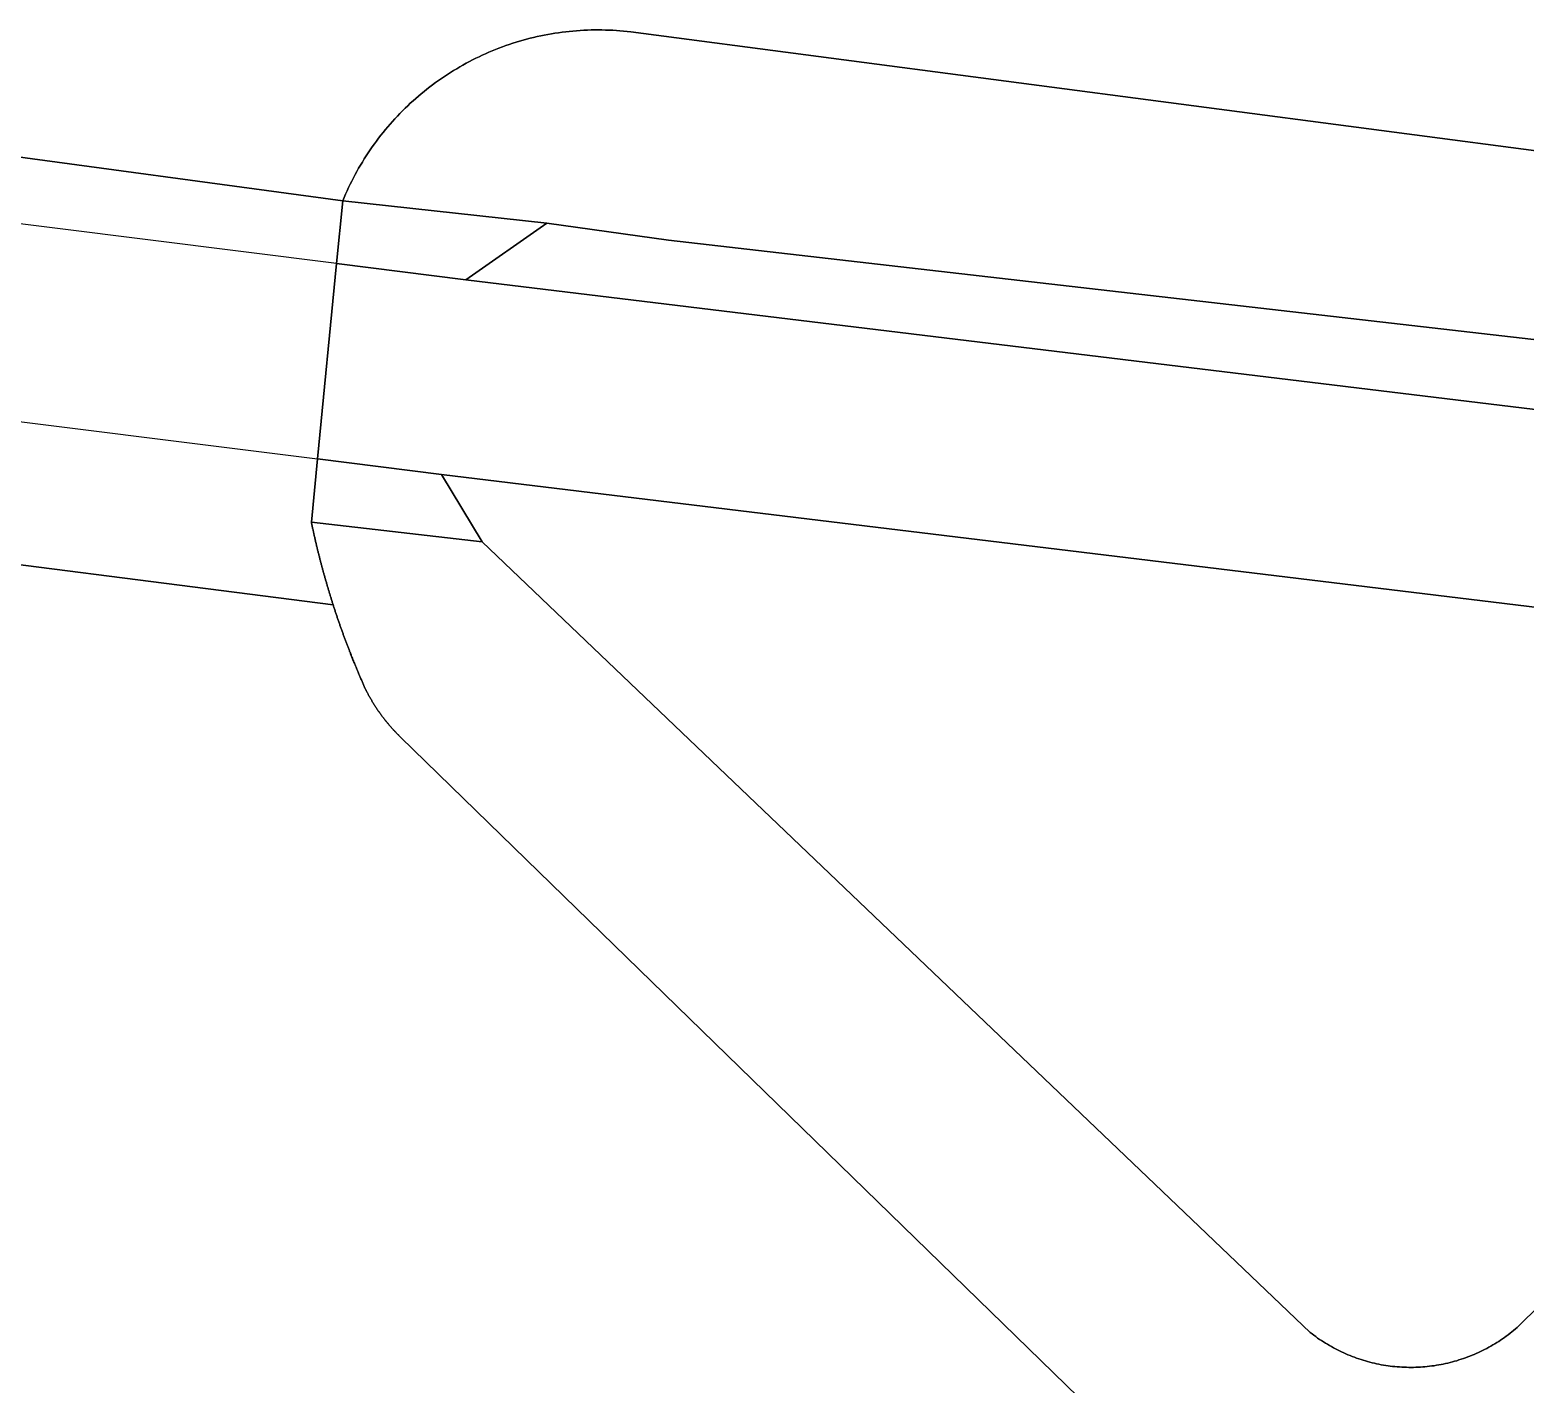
# Model space of a CAD drawing. Header units: metres. Extents: x -127 to 442, y -186 to 462.
# Drawn here: x 70.61 to 96.07, y 211.82 to 234.88 of the extents above; entities that cross this region are included whole.
import ezdxf

# ---------------------------------------------------------------- set-up
doc = ezdxf.new("R2010")
doc.units = ezdxf.units.M

msp = doc.modelspace()

# ---------------------------------------------------------------- linework, layer by layer
at = {"layer": 'road_1', "color": 7}
for points in [[(69.398, 231.703), (68.921, 228.395), (75.509, 227.57), (75.833, 230.896), (69.398, 231.703)], [(78.035, 230.62), (75.833, 230.896), (75.509, 227.57), (77.62, 227.305), (115.176, 222.75), (115.203, 222.747), (115.601, 226.063), (115.575, 226.067), (78.035, 230.62)]]:
    msp.add_lwpolyline(points, close=True, dxfattribs=at)
at = {"layer": 'terrain_5', "color": 3}
for points in [[(100.014, 232.321), (80.842, 234.842), (80.842, 234.842), (80.781, 234.849), (80.719, 234.855), (80.658, 234.861), (80.596, 234.865), (80.535, 234.869), (80.473, 234.872), (80.411, 234.874), (80.35, 234.876), (80.288, 234.876), (80.226, 234.876), (80.165, 234.875), (80.103, 234.873), (80.041, 234.87), (79.98, 234.867), (79.918, 234.862), (79.857, 234.857), (79.795, 234.851), (79.734, 234.845), (79.673, 234.837), (79.612, 234.829), (79.551, 234.82), (79.49, 234.81), (79.429, 234.799), (79.368, 234.787), (79.308, 234.775), (79.248, 234.762), (79.187, 234.748), (79.128, 234.733), (79.068, 234.718), (79.008, 234.701), (78.949, 234.684), (78.89, 234.666), (78.831, 234.648), (78.773, 234.628), (78.714, 234.608), (78.656, 234.587), (78.598, 234.566), (78.541, 234.543), (78.484, 234.52), (78.427, 234.496), (78.37, 234.471), (78.314, 234.446), (78.258, 234.42), (78.203, 234.393), (78.148, 234.365), (78.093, 234.337), (78.038, 234.308), (77.984, 234.278), (77.931, 234.247), (77.878, 234.216), (77.825, 234.184), (77.772, 234.152), (77.72, 234.118), (77.669, 234.084), (77.618, 234.05), (77.567, 234.014), (77.517, 233.979), (77.467, 233.942), (77.418, 233.905), (77.37, 233.867), (77.321, 233.828), (77.274, 233.789), (77.227, 233.749), (77.18, 233.709), (77.134, 233.668), (77.088, 233.626), (77.043, 233.584), (76.999, 233.541), (76.955, 233.498), (76.912, 233.454), (76.869, 233.409), (76.827, 233.364), (76.786, 233.318), (76.745, 233.272), (76.704, 233.225), (76.665, 233.178), (76.626, 233.13), (76.587, 233.082), (76.549, 233.033), (76.512, 232.984), (76.476, 232.934), (76.44, 232.884), (76.405, 232.833), (76.37, 232.782), (76.336, 232.731), (76.303, 232.679), (76.271, 232.626), (76.239, 232.573), (76.208, 232.52), (76.178, 232.466), (76.148, 232.412), (76.119, 232.357), (76.091, 232.303), (76.063, 232.247), (76.037, 232.192), (76.011, 232.136), (75.985, 232.08), (75.961, 232.023), (75.937, 231.966), (75.937, 231.966), (79.411, 231.585), (81.483, 231.296), (100.122, 229.156)], [(100.122, 229.156), (81.483, 231.296), (79.411, 231.585), (79.411, 231.585), (78.035, 230.62), (115.575, 226.067)], [(115.176, 222.75), (77.62, 227.305), (78.31, 226.161), (92.411, 212.695), (92.411, 212.695), (92.442, 212.671), (92.474, 212.647), (92.505, 212.624), (92.537, 212.601), (92.57, 212.578), (92.603, 212.557), (92.636, 212.535), (92.669, 212.514), (92.703, 212.494), (92.737, 212.474), (92.771, 212.454), (92.805, 212.435), (92.84, 212.416), (92.875, 212.398), (92.911, 212.381), (92.946, 212.364), (92.982, 212.347), (93.018, 212.331), (93.054, 212.316), (93.091, 212.301), (93.127, 212.286), (93.164, 212.272), (93.201, 212.259), (93.238, 212.246), (93.276, 212.234), (93.313, 212.222), (93.351, 212.211), (93.389, 212.2), (93.427, 212.19), (93.465, 212.18), (93.504, 212.171), (93.542, 212.162), (93.581, 212.154), (93.62, 212.147), (93.658, 212.14), (93.697, 212.134), (93.736, 212.128), (93.775, 212.123), (93.814, 212.118), (93.854, 212.114), (93.893, 212.11), (93.932, 212.108), (93.972, 212.105), (94.011, 212.103), (94.05, 212.102), (94.09, 212.101), (94.129, 212.101), (94.169, 212.101), (94.208, 212.102), (94.247, 212.104), (94.287, 212.106), (94.326, 212.109), (94.365, 212.112), (94.405, 212.116), (94.444, 212.12), (94.483, 212.125), (94.522, 212.13), (94.561, 212.136), (94.6, 212.143), (94.638, 212.15), (94.677, 212.158), (94.716, 212.166), (94.754, 212.175), (94.792, 212.184), (94.831, 212.194), (94.869, 212.204), (94.906, 212.215), (94.944, 212.227), (94.982, 212.239), (95.019, 212.251), (95.056, 212.265), (95.093, 212.278), (95.13, 212.292), (95.167, 212.307), (95.203, 212.322), (95.239, 212.338), (95.275, 212.354), (95.311, 212.371), (95.346, 212.388), (95.381, 212.406), (95.416, 212.424), (95.451, 212.443), (95.485, 212.462), (95.519, 212.482), (95.553, 212.502), (95.587, 212.523), (95.62, 212.544), (95.653, 212.566), (95.685, 212.588), (95.718, 212.611), (95.75, 212.634), (95.781, 212.657), (95.813, 212.681), (95.844, 212.705), (95.874, 212.73), (95.904, 212.756), (95.934, 212.781), (95.964, 212.807), (95.993, 212.834), (95.993, 212.834), (104.133, 220.814)], [(104.133, 220.814), (95.993, 212.834), (95.993, 212.834), (95.964, 212.807), (95.934, 212.781), (95.904, 212.756), (95.874, 212.73), (95.844, 212.705), (95.813, 212.681), (95.781, 212.657), (95.75, 212.634), (95.718, 212.611), (95.685, 212.588), (95.653, 212.566), (95.62, 212.544), (95.587, 212.523), (95.553, 212.502), (95.519, 212.482), (95.485, 212.462), (95.451, 212.443), (95.416, 212.424), (95.381, 212.406), (95.346, 212.388), (95.311, 212.371), (95.275, 212.354), (95.239, 212.338), (95.203, 212.322), (95.167, 212.307), (95.13, 212.292), (95.093, 212.278), (95.056, 212.265), (95.019, 212.251), (94.982, 212.239), (94.944, 212.227), (94.906, 212.215), (94.869, 212.204), (94.831, 212.194), (94.792, 212.184), (94.754, 212.175), (94.716, 212.166), (94.677, 212.158), (94.638, 212.15), (94.6, 212.143), (94.561, 212.136), (94.522, 212.13), (94.483, 212.125), (94.444, 212.12), (94.405, 212.116), (94.365, 212.112), (94.326, 212.109), (94.287, 212.106), (94.247, 212.104), (94.208, 212.102), (94.169, 212.101), (94.129, 212.101), (94.09, 212.101), (94.05, 212.102), (94.011, 212.103), (93.972, 212.105), (93.932, 212.108), (93.893, 212.11), (93.854, 212.114), (93.814, 212.118), (93.775, 212.123), (93.736, 212.128), (93.697, 212.134), (93.658, 212.14), (93.62, 212.147), (93.581, 212.154), (93.542, 212.162), (93.504, 212.171), (93.465, 212.18), (93.427, 212.19), (93.389, 212.2), (93.351, 212.211), (93.313, 212.222), (93.276, 212.234), (93.238, 212.246), (93.201, 212.259), (93.164, 212.272), (93.127, 212.286), (93.091, 212.301), (93.054, 212.316), (93.018, 212.331), (92.982, 212.347), (92.946, 212.364), (92.911, 212.381), (92.875, 212.398), (92.84, 212.416), (92.805, 212.435), (92.771, 212.454), (92.737, 212.474), (92.703, 212.494), (92.669, 212.514), (92.636, 212.535), (92.603, 212.557), (92.57, 212.578), (92.537, 212.601), (92.505, 212.624), (92.474, 212.647), (92.442, 212.671), (92.411, 212.695), (92.411, 212.695), (78.31, 226.161), (75.403, 226.491), (75.403, 226.491), (75.406, 226.477), (75.409, 226.462), (75.412, 226.448), (75.415, 226.434), (75.418, 226.419), (75.421, 226.405), (75.424, 226.391), (75.428, 226.376), (75.431, 226.362), (75.434, 226.348), (75.437, 226.333), (75.44, 226.319), (75.443, 226.305), (75.447, 226.29), (75.45, 226.276), (75.453, 226.262), (75.456, 226.248), (75.46, 226.233), (75.463, 226.219), (75.466, 226.205), (75.469, 226.19), (75.473, 226.176), (75.476, 226.162), (75.479, 226.148), (75.483, 226.133), (75.486, 226.119), (75.49, 226.105), (75.493, 226.09), (75.496, 226.076), (75.5, 226.062), (75.503, 226.048), (75.507, 226.033), (75.51, 226.019), (75.514, 226.005), (75.517, 225.991), (75.521, 225.977), (75.524, 225.962), (75.528, 225.948), (75.532, 225.934), (75.535, 225.92), (75.539, 225.905), (75.542, 225.891), (75.546, 225.877), (75.55, 225.863), (75.553, 225.849), (75.557, 225.834), (75.561, 225.82), (75.564, 225.806), (75.568, 225.792), (75.572, 225.778), (75.576, 225.764), (75.579, 225.749), (75.583, 225.735), (75.587, 225.721), (75.591, 225.707), (75.595, 225.693), (75.599, 225.679), (75.602, 225.664), (75.606, 225.65), (75.61, 225.636), (75.614, 225.622), (75.618, 225.608), (75.622, 225.594), (75.626, 225.58), (75.63, 225.565), (75.634, 225.551), (75.638, 225.537), (75.642, 225.523), (75.646, 225.509), (75.65, 225.495), (75.654, 225.481), (75.658, 225.467), (75.662, 225.453), (75.666, 225.439), (75.67, 225.425), (75.674, 225.41), (75.678, 225.396), (75.683, 225.382), (75.687, 225.368), (75.691, 225.354), (75.695, 225.34), (75.699, 225.326), (75.704, 225.312), (75.708, 225.298), (75.712, 225.284), (75.716, 225.27), (75.721, 225.256), (75.725, 225.242), (75.729, 225.228), (75.733, 225.214), (75.738, 225.2), (75.742, 225.186), (75.747, 225.172), (75.751, 225.158), (75.755, 225.144), (75.76, 225.13), (75.764, 225.116), (75.769, 225.102), (75.773, 225.088), (75.773, 225.088), (75.778, 225.073), (75.782, 225.059), (75.787, 225.044), (75.792, 225.03), (75.797, 225.015), (75.801, 225), (75.806, 224.986), (75.811, 224.971), (75.816, 224.957), (75.821, 224.942), (75.826, 224.927), (75.83, 224.913), (75.835, 224.898), (75.84, 224.884), (75.845, 224.869), (75.85, 224.855), (75.855, 224.84), (75.86, 224.826), (75.865, 224.811), (75.87, 224.797), (75.875, 224.782), (75.88, 224.768), (75.885, 224.753), (75.89, 224.739), (75.895, 224.724), (75.9, 224.71), (75.906, 224.695), (75.911, 224.681), (75.916, 224.666), (75.921, 224.652), (75.926, 224.637), (75.931, 224.623), (75.937, 224.608), (75.942, 224.594), (75.947, 224.58), (75.952, 224.565), (75.958, 224.551), (75.963, 224.536), (75.968, 224.522), (75.974, 224.508), (75.979, 224.493), (75.984, 224.479), (75.99, 224.464), (75.995, 224.45), (76, 224.436), (76.006, 224.421), (76.011, 224.407), (76.017, 224.393), (76.022, 224.378), (76.028, 224.364), (76.033, 224.35), (76.039, 224.335), (76.044, 224.321), (76.05, 224.307), (76.055, 224.292), (76.061, 224.278), (76.067, 224.264), (76.072, 224.249), (76.078, 224.235), (76.083, 224.221), (76.089, 224.207), (76.095, 224.192), (76.101, 224.178), (76.106, 224.164), (76.112, 224.149), (76.118, 224.135), (76.123, 224.121), (76.129, 224.107), (76.135, 224.093), (76.141, 224.078), (76.147, 224.064), (76.152, 224.05), (76.158, 224.036), (76.164, 224.022), (76.17, 224.007), (76.176, 223.993), (76.182, 223.979), (76.188, 223.965), (76.194, 223.951), (76.2, 223.937), (76.206, 223.922), (76.212, 223.908), (76.218, 223.894), (76.224, 223.88), (76.23, 223.866), (76.236, 223.852), (76.242, 223.838), (76.248, 223.824), (76.254, 223.81), (76.26, 223.795), (76.266, 223.781), (76.273, 223.767), (76.279, 223.753), (76.285, 223.739), (76.291, 223.725), (76.297, 223.711), (76.303, 223.697), (76.31, 223.683), (76.316, 223.669), (76.316, 223.669), (76.321, 223.66), (76.325, 223.65), (76.33, 223.641), (76.335, 223.631), (76.339, 223.622), (76.344, 223.613), (76.349, 223.603), (76.354, 223.594), (76.359, 223.585), (76.364, 223.576), (76.368, 223.566), (76.373, 223.557), (76.378, 223.548), (76.383, 223.539), (76.389, 223.53), (76.394, 223.52), (76.399, 223.511), (76.404, 223.502), (76.409, 223.493), (76.414, 223.484), (76.42, 223.475), (76.425, 223.466), (76.43, 223.457), (76.435, 223.448), (76.441, 223.439), (76.446, 223.43), (76.452, 223.421), (76.457, 223.412), (76.463, 223.403), (76.468, 223.394), (76.474, 223.385), (76.479, 223.376), (76.485, 223.368), (76.491, 223.359), (76.496, 223.35), (76.502, 223.341), (76.508, 223.332), (76.514, 223.324), (76.519, 223.315), (76.525, 223.306), (76.531, 223.298), (76.537, 223.289), (76.543, 223.28), (76.549, 223.272), (76.555, 223.263), (76.561, 223.255), (76.567, 223.246), (76.573, 223.238), (76.579, 223.229), (76.585, 223.221), (76.591, 223.212), (76.598, 223.204), (76.604, 223.195), (76.61, 223.187), (76.616, 223.178), (76.623, 223.17), (76.629, 223.162), (76.636, 223.153), (76.642, 223.145), (76.648, 223.137), (76.655, 223.129), (76.661, 223.12), (76.668, 223.112), (76.674, 223.104), (76.681, 223.096), (76.688, 223.088), (76.694, 223.08), (76.701, 223.072), (76.708, 223.063), (76.714, 223.055), (76.721, 223.047), (76.728, 223.039), (76.735, 223.031), (76.741, 223.024), (76.748, 223.016), (76.755, 223.008), (76.762, 223), (76.769, 222.992), (76.776, 222.984), (76.783, 222.976), (76.79, 222.969), (76.797, 222.961), (76.804, 222.953), (76.811, 222.945), (76.818, 222.938), (76.826, 222.93), (76.833, 222.922), (76.84, 222.915), (76.847, 222.907), (76.854, 222.9), (76.862, 222.892), (76.869, 222.885), (76.876, 222.877), (76.884, 222.87), (76.891, 222.862), (76.899, 222.855), (76.906, 222.848), (76.914, 222.84), (76.921, 222.833), (76.921, 222.833), (91.249, 208.888)]]:
    msp.add_lwpolyline(points, dxfattribs=at)
for points in [[(79.411, 231.585), (75.937, 231.966), (75.833, 230.896), (78.035, 230.62), (79.411, 231.585)], [(77.62, 227.305), (75.509, 227.57), (75.403, 226.491), (78.31, 226.161), (77.62, 227.305)]]:
    msp.add_lwpolyline(points, close=True, dxfattribs=at)
at = {"layer": 'water', "color": 5}
for points in [[(69.557, 232.826), (75.937, 231.966), (75.937, 231.966), (75.961, 232.023), (75.985, 232.08), (76.011, 232.136), (76.037, 232.192), (76.063, 232.247), (76.091, 232.303), (76.119, 232.357), (76.148, 232.412), (76.178, 232.466), (76.208, 232.52), (76.239, 232.573), (76.271, 232.626), (76.303, 232.679), (76.336, 232.731), (76.37, 232.782), (76.405, 232.833), (76.44, 232.884), (76.476, 232.934), (76.512, 232.984), (76.549, 233.033), (76.587, 233.082), (76.626, 233.13), (76.665, 233.178), (76.704, 233.225), (76.745, 233.272), (76.786, 233.318), (76.827, 233.364), (76.869, 233.409), (76.912, 233.454), (76.955, 233.498), (76.999, 233.541), (77.043, 233.584), (77.088, 233.626), (77.134, 233.668), (77.18, 233.709), (77.227, 233.749), (77.274, 233.789), (77.321, 233.828), (77.37, 233.867), (77.418, 233.905), (77.467, 233.942), (77.517, 233.979), (77.567, 234.014), (77.618, 234.05), (77.669, 234.084), (77.72, 234.118), (77.772, 234.152), (77.825, 234.184), (77.878, 234.216), (77.931, 234.247), (77.984, 234.278), (78.038, 234.308), (78.093, 234.337), (78.148, 234.365), (78.203, 234.393), (78.258, 234.42), (78.314, 234.446), (78.37, 234.471), (78.427, 234.496), (78.484, 234.52), (78.541, 234.543), (78.598, 234.566), (78.656, 234.587), (78.714, 234.608), (78.773, 234.628), (78.831, 234.648), (78.89, 234.666), (78.949, 234.684), (79.008, 234.701), (79.068, 234.718), (79.128, 234.733), (79.187, 234.748), (79.248, 234.762), (79.308, 234.775), (79.368, 234.787), (79.429, 234.799), (79.49, 234.81), (79.551, 234.82), (79.612, 234.829), (79.673, 234.837), (79.734, 234.845), (79.795, 234.851), (79.857, 234.857), (79.918, 234.862), (79.98, 234.867), (80.041, 234.87), (80.103, 234.873), (80.165, 234.875), (80.226, 234.876), (80.288, 234.876), (80.35, 234.876), (80.411, 234.874), (80.473, 234.872), (80.535, 234.869), (80.596, 234.865), (80.658, 234.861), (80.719, 234.855), (80.781, 234.849), (80.842, 234.842), (80.842, 234.842), (100.014, 232.321)], [(67.428, 226.152), (75.773, 225.088), (75.773, 225.088), (75.769, 225.102), (75.764, 225.116), (75.76, 225.13), (75.755, 225.144), (75.751, 225.158), (75.747, 225.172), (75.742, 225.186), (75.738, 225.2), (75.733, 225.214), (75.729, 225.228), (75.725, 225.242), (75.721, 225.256), (75.716, 225.27), (75.712, 225.284), (75.708, 225.298), (75.704, 225.312), (75.699, 225.326), (75.695, 225.34), (75.691, 225.354), (75.687, 225.368), (75.683, 225.382), (75.678, 225.396), (75.674, 225.41), (75.67, 225.425), (75.666, 225.439), (75.662, 225.453), (75.658, 225.467), (75.654, 225.481), (75.65, 225.495), (75.646, 225.509), (75.642, 225.523), (75.638, 225.537), (75.634, 225.551), (75.63, 225.565), (75.626, 225.58), (75.622, 225.594), (75.618, 225.608), (75.614, 225.622), (75.61, 225.636), (75.606, 225.65), (75.602, 225.664), (75.599, 225.679), (75.595, 225.693), (75.591, 225.707), (75.587, 225.721), (75.583, 225.735), (75.579, 225.749), (75.576, 225.764), (75.572, 225.778), (75.568, 225.792), (75.564, 225.806), (75.561, 225.82), (75.557, 225.834), (75.553, 225.849), (75.55, 225.863), (75.546, 225.877), (75.542, 225.891), (75.539, 225.905), (75.535, 225.92), (75.532, 225.934), (75.528, 225.948), (75.524, 225.962), (75.521, 225.977), (75.517, 225.991), (75.514, 226.005), (75.51, 226.019), (75.507, 226.033), (75.503, 226.048), (75.5, 226.062), (75.496, 226.076), (75.493, 226.09), (75.49, 226.105), (75.486, 226.119), (75.483, 226.133), (75.479, 226.148), (75.476, 226.162), (75.473, 226.176), (75.469, 226.19), (75.466, 226.205), (75.463, 226.219), (75.46, 226.233), (75.456, 226.248), (75.453, 226.262), (75.45, 226.276), (75.447, 226.29), (75.443, 226.305), (75.44, 226.319), (75.437, 226.333), (75.434, 226.348), (75.431, 226.362), (75.428, 226.376), (75.424, 226.391), (75.421, 226.405), (75.418, 226.419), (75.415, 226.434), (75.412, 226.448), (75.409, 226.462), (75.406, 226.477), (75.403, 226.491), (75.403, 226.491), (75.509, 227.57), (75.833, 230.896), (75.833, 230.896), (75.937, 231.966), (69.557, 232.826)], [(91.249, 208.888), (76.921, 222.833), (76.921, 222.833), (76.914, 222.84), (76.906, 222.848), (76.899, 222.855), (76.891, 222.862), (76.884, 222.87), (76.876, 222.877), (76.869, 222.885), (76.862, 222.892), (76.854, 222.9), (76.847, 222.907), (76.84, 222.915), (76.833, 222.922), (76.826, 222.93), (76.818, 222.938), (76.811, 222.945), (76.804, 222.953), (76.797, 222.961), (76.79, 222.969), (76.783, 222.976), (76.776, 222.984), (76.769, 222.992), (76.762, 223), (76.755, 223.008), (76.748, 223.016), (76.741, 223.024), (76.735, 223.031), (76.728, 223.039), (76.721, 223.047), (76.714, 223.055), (76.708, 223.063), (76.701, 223.072), (76.694, 223.08), (76.688, 223.088), (76.681, 223.096), (76.674, 223.104), (76.668, 223.112), (76.661, 223.12), (76.655, 223.129), (76.648, 223.137), (76.642, 223.145), (76.636, 223.153), (76.629, 223.162), (76.623, 223.17), (76.616, 223.178), (76.61, 223.187), (76.604, 223.195), (76.598, 223.204), (76.591, 223.212), (76.585, 223.221), (76.579, 223.229), (76.573, 223.238), (76.567, 223.246), (76.561, 223.255), (76.555, 223.263), (76.549, 223.272), (76.543, 223.28), (76.537, 223.289), (76.531, 223.298), (76.525, 223.306), (76.519, 223.315), (76.514, 223.324), (76.508, 223.332), (76.502, 223.341), (76.496, 223.35), (76.491, 223.359), (76.485, 223.368), (76.479, 223.376), (76.474, 223.385), (76.468, 223.394), (76.463, 223.403), (76.457, 223.412), (76.452, 223.421), (76.446, 223.43), (76.441, 223.439), (76.435, 223.448), (76.43, 223.457), (76.425, 223.466), (76.42, 223.475), (76.414, 223.484), (76.409, 223.493), (76.404, 223.502), (76.399, 223.511), (76.394, 223.52), (76.389, 223.53), (76.383, 223.539), (76.378, 223.548), (76.373, 223.557), (76.368, 223.566), (76.364, 223.576), (76.359, 223.585), (76.354, 223.594), (76.349, 223.603), (76.344, 223.613), (76.339, 223.622), (76.335, 223.631), (76.33, 223.641), (76.325, 223.65), (76.321, 223.66), (76.316, 223.669), (76.316, 223.669), (76.31, 223.683), (76.303, 223.697), (76.297, 223.711), (76.291, 223.725), (76.285, 223.739), (76.279, 223.753), (76.273, 223.767), (76.266, 223.781), (76.26, 223.795), (76.254, 223.81), (76.248, 223.824), (76.242, 223.838), (76.236, 223.852), (76.23, 223.866), (76.224, 223.88), (76.218, 223.894), (76.212, 223.908), (76.206, 223.922), (76.2, 223.937), (76.194, 223.951), (76.188, 223.965), (76.182, 223.979), (76.176, 223.993), (76.17, 224.007), (76.164, 224.022), (76.158, 224.036), (76.152, 224.05), (76.147, 224.064), (76.141, 224.078), (76.135, 224.093), (76.129, 224.107), (76.123, 224.121), (76.118, 224.135), (76.112, 224.149), (76.106, 224.164), (76.101, 224.178), (76.095, 224.192), (76.089, 224.207), (76.083, 224.221), (76.078, 224.235), (76.072, 224.249), (76.067, 224.264), (76.061, 224.278), (76.055, 224.292), (76.05, 224.307), (76.044, 224.321), (76.039, 224.335), (76.033, 224.35), (76.028, 224.364), (76.022, 224.378), (76.017, 224.393), (76.011, 224.407), (76.006, 224.421), (76, 224.436), (75.995, 224.45), (75.99, 224.464), (75.984, 224.479), (75.979, 224.493), (75.974, 224.508), (75.968, 224.522), (75.963, 224.536), (75.958, 224.551), (75.952, 224.565), (75.947, 224.58), (75.942, 224.594), (75.937, 224.608), (75.931, 224.623), (75.926, 224.637), (75.921, 224.652), (75.916, 224.666), (75.911, 224.681), (75.906, 224.695), (75.9, 224.71), (75.895, 224.724), (75.89, 224.739), (75.885, 224.753), (75.88, 224.768), (75.875, 224.782), (75.87, 224.797), (75.865, 224.811), (75.86, 224.826), (75.855, 224.84), (75.85, 224.855), (75.845, 224.869), (75.84, 224.884), (75.835, 224.898), (75.83, 224.913), (75.826, 224.927), (75.821, 224.942), (75.816, 224.957), (75.811, 224.971), (75.806, 224.986), (75.801, 225), (75.797, 225.015), (75.792, 225.03), (75.787, 225.044), (75.782, 225.059), (75.778, 225.073), (75.773, 225.088), (75.773, 225.088), (67.428, 226.152)]]:
    msp.add_lwpolyline(points, dxfattribs=at)

doc.saveas('drawing.dxf')
